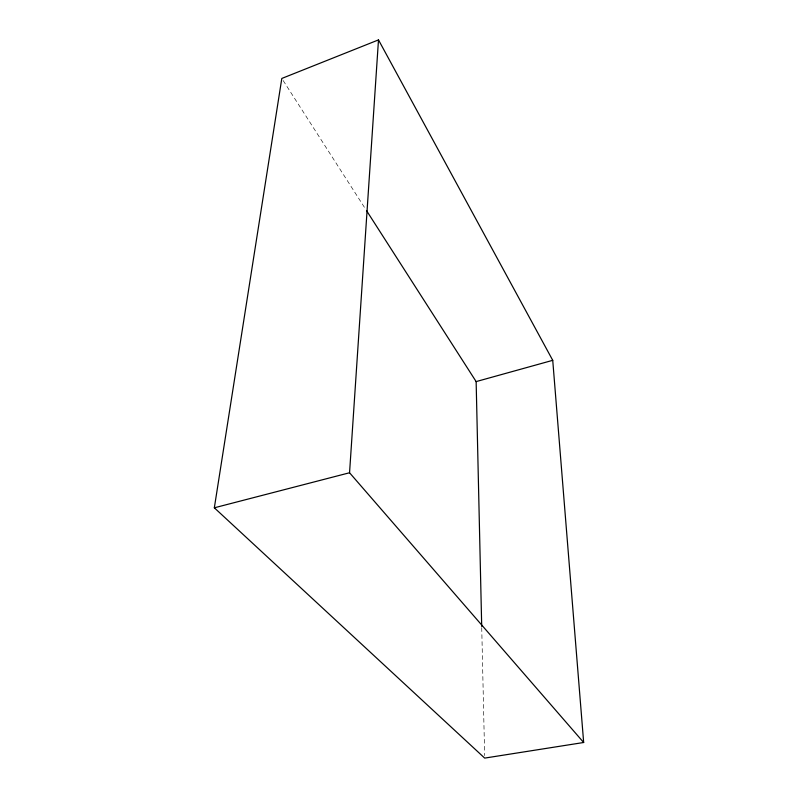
<?xml version="1.0" encoding="UTF-8"?>
<svg xmlns="http://www.w3.org/2000/svg" width="798" height="798" viewBox="0 0 798 798"><rect width="100%" height="100%" fill="white"/><g stroke="black" fill="none" stroke-linecap="round" stroke-linejoin="round"><path stroke-width="0.6" stroke-dasharray="3.99 2.99" d="M283.16 80.548L365.863 209.565M481.733 627.627L484.645 755.616"/><path stroke-width="1.2" d="M583.667 742.499L349.554 472.755L378.491 39.9L281.814 78.443L214.333 507.807L484.695 758.1L583.667 742.499L552.735 360.327L378.491 39.9M366.531 210.612L476.137 381.594L552.735 360.327M214.333 507.807L349.554 472.755M476.137 381.594L481.703 626.39"/></g></svg>
